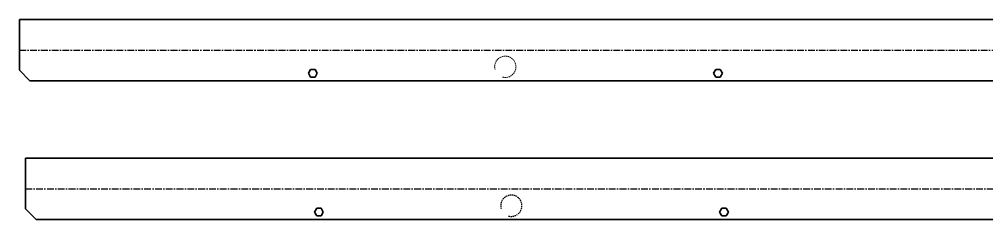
# Model space of a CAD drawing. Header units: millimetres. Extents: x -1419 to 1914, y -1040 to 2564.
# Drawn here: x -40 to 869, y 2325 to 2513 of the extents above; entities that cross this region are included whole.
import ezdxf

# ---------------------------------------------------------------- set-up
doc = ezdxf.new("R2010")
doc.units = ezdxf.units.MM
doc.linetypes.add('CENTER', pattern=[10.16, 6.35, -1.27, 1.27, -1.27])
doc.linetypes.add('HIDDEN', pattern=[1.905, 1.27, -0.635])
doc.layers.add('FORMAT', color=7, linetype='Continuous')

msp = doc.modelspace()

# ---------------------------------------------------------------- linework, layer by layer
at = {"color": 7, "linetype": 'Continuous', "lineweight": 35}
for p, q in [((-40.28, 2513.1), (-40.28, 2465.56)), ((-40.28, 2513.1), (1172.99, 2513.1)), ((-40.28, 2465.56), (-30.28, 2455.56)), ((233.64, 2466.16), (231.57, 2462.56)), ((237.8, 2466.16), (233.64, 2466.16)), ((239.88, 2462.56), (237.8, 2466.16)), ((614.64, 2466.16), (612.57, 2462.56)), ((618.8, 2466.16), (614.64, 2466.16)), ((620.88, 2462.56), (618.8, 2466.16)), ((231.57, 2462.56), (233.64, 2458.96)), ((233.64, 2458.96), (237.8, 2458.96)), ((237.8, 2458.96), (239.88, 2462.56)), ((612.57, 2462.56), (614.64, 2458.96)), ((614.64, 2458.96), (618.8, 2458.96)), ((618.8, 2458.96), (620.88, 2462.56)), ((-30.28, 2455.56), (1898.72, 2455.56)), ((-34.59, 2382.71), (-34.59, 2335.17)), ((-34.59, 2382.71), (1178.67, 2382.71)), ((-34.59, 2335.17), (-24.59, 2325.17)), ((239.33, 2335.77), (237.25, 2332.17)), ((237.25, 2332.17), (239.33, 2328.57)), ((243.48, 2335.77), (239.33, 2335.77)), ((245.56, 2332.17), (243.48, 2335.77)), ((243.48, 2328.57), (245.56, 2332.17)), ((620.33, 2335.77), (618.25, 2332.17)), ((618.25, 2332.17), (620.33, 2328.57)), ((624.48, 2335.77), (620.33, 2335.77)), ((626.56, 2332.17), (624.48, 2335.77)), ((624.48, 2328.57), (626.56, 2332.17)), ((-24.59, 2325.17), (1904.41, 2325.17)), ((239.33, 2328.57), (243.48, 2328.57)), ((620.33, 2328.57), (624.48, 2328.57))]:
    msp.add_line(p, q, dxfattribs=at)
at = {"color": 7, "linetype": 'CENTER'}
for p, q in [((-40.28, 2484.33), (1908.72, 2484.33)), ((-34.59, 2353.94), (1914.41, 2353.94))]:
    msp.add_line(p, q, dxfattribs=at)
at = {"color": 7, "linetype": 'HIDDEN', "lineweight": 18}
msp.add_arc((416.72, 2468.56), 10, 255, 195, dxfattribs=at)
at = {"layer": 'FORMAT', "linetype": 'HIDDEN'}
msp.add_arc((422.41, 2338.17), 10, 255, 195, dxfattribs=at)

doc.saveas('drawing.dxf')
